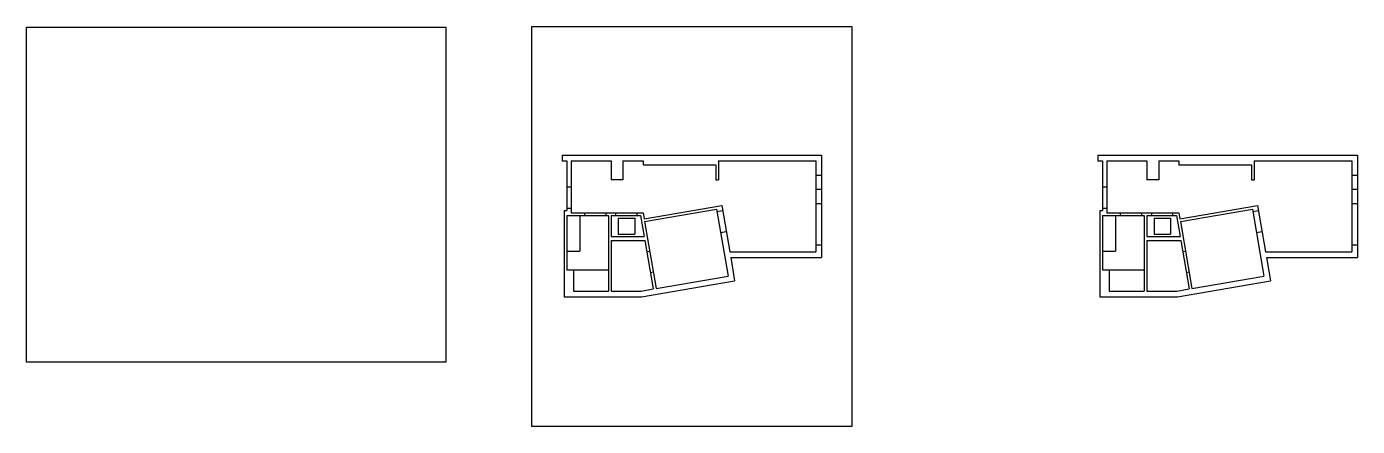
# Model space of a CAD drawing. Header units: millimetres. Extents: x 54095 to 110517, y 11105 to 28061.
import ezdxf

# ---------------------------------------------------------------- set-up
doc = ezdxf.new("R2010")
doc.units = ezdxf.units.MM
doc.layers.add('图层1', color=120, linetype='Continuous')
picture_1 = doc.add_image_def('image1.gif', size_in_pixel=(1000, 800))
picture_2 = doc.add_image_def('image2.gif', size_in_pixel=(1000, 800))

msp = doc.modelspace()

# ---------------------------------------------------------------- linework, layer by layer
at = {"layer": '图层1'}
for p, q in [((76800, 22603), (76800, 22363)), ((76800, 22603), (87800, 22603)), ((87800, 22603), (87800, 18263)), ((99517, 22603), (99517, 22363)), ((99517, 22603), (110517, 22603)), ((110517, 22603), (110517, 18263)), ((76800, 22363), (77000, 22363)), ((77000, 22363), (77000, 20263)), ((77180, 22363), (77180, 20163)), ((77180, 22363), (78880, 22363)), ((78880, 22363), (78880, 21563)), ((79380, 22363), (79380, 21563)), ((79380, 22363), (80230, 22363)), ((80230, 22363), (80230, 22203)), ((80230, 22203), (83310, 22203)), ((83310, 22203), (83310, 21563)), ((83430, 22363), (83430, 21563)), ((83430, 22363), (87560, 22363)), ((87560, 22363), (87560, 18503)), ((99517, 22363), (99717, 22363)), ((99717, 22363), (99717, 20263)), ((99897, 22363), (99897, 20163)), ((99897, 22363), (101597, 22363)), ((101597, 22363), (101597, 21563)), ((102097, 22363), (102097, 21563)), ((102097, 22363), (102947, 22363)), ((102947, 22363), (102947, 22203)), ((102947, 22203), (106027, 22203)), ((106027, 22203), (106027, 21563)), ((106147, 22363), (106147, 21563)), ((106147, 22363), (110277, 22363)), ((110277, 22363), (110277, 18503)), ((79380, 21563), (78880, 21563)), ((83310, 21563), (83430, 21563)), ((87560, 21763), (87800, 21763)), ((102097, 21563), (101597, 21563)), ((106027, 21563), (106147, 21563)), ((110277, 21763), (110517, 21763)), ((77000, 21263), (77180, 21263)), ((87560, 21163), (87800, 21163)), ((99717, 21263), (99897, 21263)), ((110277, 21163), (110517, 21163)), ((77000, 20363), (77180, 20363)), ((80273, 19909), (83565, 20475)), ((80294, 19790), (83349, 20316)), ((83349, 20316), (83837, 17477)), ((83565, 20475), (83904, 18503)), ((87560, 20563), (87800, 20563)), ((99717, 20363), (99897, 20363)), ((102991, 19909), (106282, 20475)), ((103011, 19790), (106066, 20316)), ((106066, 20316), (106554, 17477)), ((106282, 20475), (106621, 18503)), ((110277, 20563), (110517, 20563)), ((76880, 20263), (76880, 16603)), ((76880, 20263), (77000, 20263)), ((77000, 20043), (78760, 20043)), ((77000, 20043), (77000, 17743)), ((77180, 20163), (80230, 20163)), ((77550, 20043), (77550, 18543)), ((77760, 20043), (77760, 20163)), ((78660, 20043), (78660, 20163)), ((78760, 20043), (78760, 16843)), ((78880, 20043), (78880, 19163)), ((78880, 20043), (80129, 20043)), ((79080, 20043), (79080, 20163)), ((79180, 19943), (79180, 19263)), ((79180, 19943), (79880, 19943)), ((79880, 19943), (79880, 19263)), ((79980, 20043), (79980, 20163)), ((80129, 20043), (80280, 19163)), ((80230, 20163), (80273, 19909)), ((80294, 19790), (80782, 16952)), ((83366, 20217), (83602, 20258)), ((99597, 20263), (99717, 20263)), ((99597, 20263), (99597, 16603)), ((99717, 20043), (101477, 20043)), ((99717, 20043), (99717, 17743)), ((99897, 20163), (102947, 20163)), ((100267, 20043), (100267, 18543)), ((100477, 20043), (100477, 20163)), ((101377, 20043), (101377, 20163)), ((101477, 20043), (101477, 16843)), ((101597, 20043), (102846, 20043)), ((101597, 20043), (101597, 19163)), ((101797, 20043), (101797, 20163)), ((101897, 19943), (102597, 19943)), ((101897, 19943), (101897, 19263)), ((102597, 19943), (102597, 19263)), ((102697, 20043), (102697, 20163)), ((102846, 20043), (102997, 19163)), ((102947, 20163), (102991, 19909)), ((103011, 19790), (103499, 16952)), ((106083, 20217), (106320, 20258)), ((79180, 19263), (79880, 19263)), ((83518, 19330), (83755, 19371)), ((101897, 19263), (102597, 19263)), ((106236, 19330), (106472, 19371)), ((78880, 19163), (80280, 19163)), ((78880, 18983), (80311, 18983)), ((78880, 18983), (78880, 16843)), ((80311, 18983), (80664, 16932)), ((87560, 18803), (87800, 18803)), ((101597, 19163), (102997, 19163)), ((101597, 18983), (103028, 18983)), ((101597, 18983), (101597, 16843)), ((103028, 18983), (103381, 16932)), ((110277, 18803), (110517, 18803)), ((77000, 18543), (77550, 18543)), ((80511, 18529), (80392, 18508)), ((83904, 18503), (87560, 18503)), ((83946, 18263), (87800, 18263)), ((83946, 18263), (84114, 17282)), ((99717, 18543), (100267, 18543)), ((103228, 18529), (103110, 18508)), ((106621, 18503), (110277, 18503)), ((106663, 18263), (110517, 18263)), ((106663, 18263), (106831, 17282)), ((77000, 17743), (77280, 17743)), ((77280, 17743), (77280, 16843)), ((77280, 17743), (78760, 17743)), ((80663, 17642), (80545, 17622)), ((99717, 17743), (99997, 17743)), ((99997, 17743), (99997, 16843)), ((99997, 17743), (101477, 17743)), ((103380, 17642), (103262, 17622)), ((80146, 16843), (80664, 16932)), ((80166, 16603), (84114, 17282)), ((80782, 16952), (83837, 17477)), ((102863, 16843), (103381, 16932)), ((102884, 16603), (106831, 17282)), ((103499, 16952), (106554, 17477)), ((76880, 16603), (80166, 16603)), ((77280, 16843), (78760, 16843)), ((78880, 16843), (80146, 16843)), ((99597, 16603), (102884, 16603)), ((99997, 16843), (101477, 16843)), ((101597, 16843), (102863, 16843))]:
    msp.add_line(p, q, dxfattribs=at)

# ---------------------------------------------------------------- pictures from other files: only their frames are drawn
image = msp.add_image(picture_2, insert=(54095, 13822), size_in_units=(17772, 14218), dxfattribs=at)
image.dxf.flags = 7
image = msp.add_image(picture_1, insert=(75516, 28061), size_in_units=(16956, 13565), rotation=-90, dxfattribs=dict(at, fade=50))
image.dxf.flags = 7

doc.saveas('drawing.dxf')
